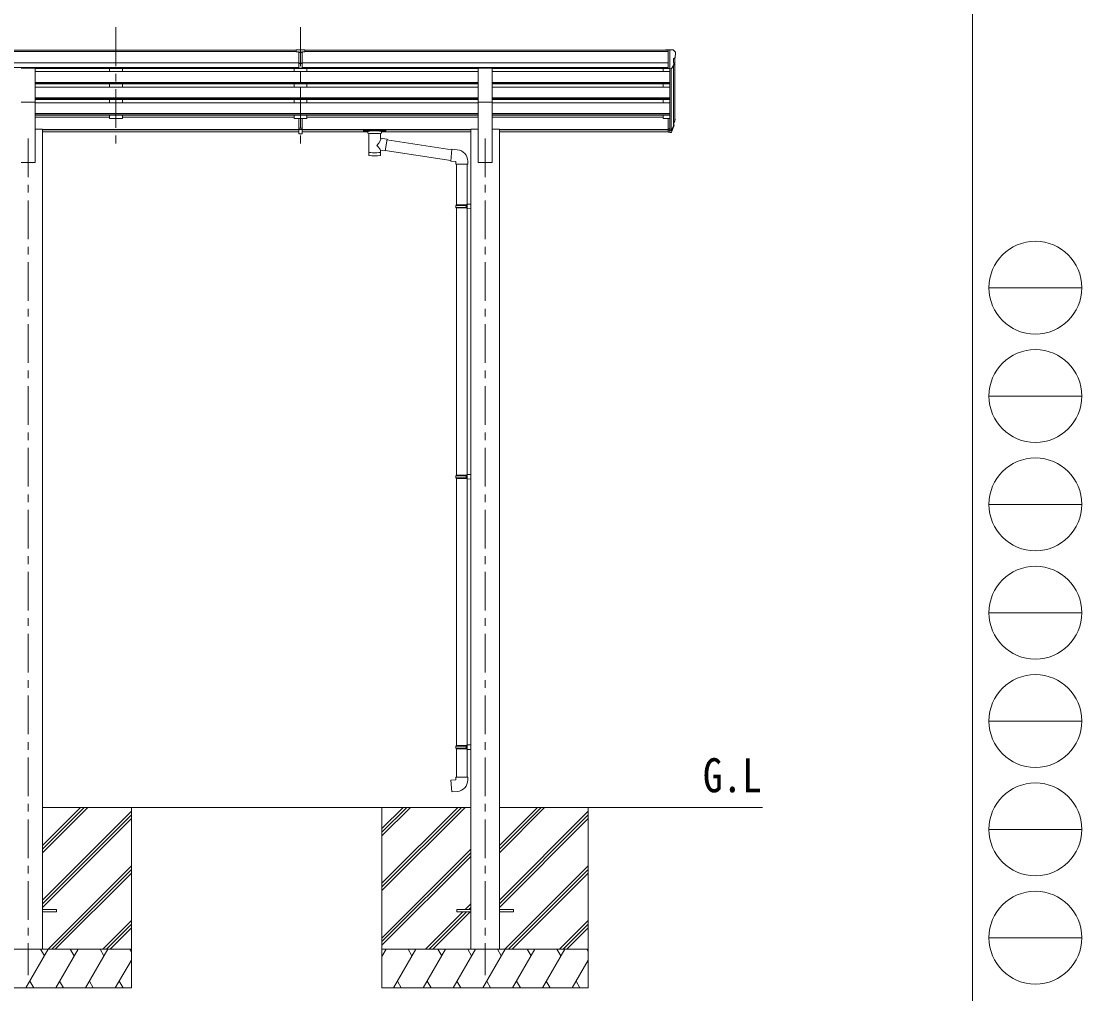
# Model space of a CAD drawing. Units: millimetres at full size, sheet at 1:30; details may follow other scales. Extents: x -8432 to 8432, y -5820 to 5820.
# Drawn here: x 4319 to 8432, y -3787 to -17 of the extents above; entities that cross this region are included whole.
import ezdxf
from ezdxf.enums import TextEntityAlignment as Align

# ---------------------------------------------------------------- set-up
doc = ezdxf.new("R2010")
doc.units = ezdxf.units.MM
doc.header["$LTSCALE"] = 30
doc.linetypes.add('CHAIN1', pattern=[8, 5, -1, 1, -1])
for name, color, linetype, lineweight in [('0-0_0', 7, 'Continuous', 9), ('0-1_本体', 5, 'CHAIN1', 9), ('0-3_ELV2', 4, 'Continuous', 9), ('0-9_OUTLINE', 7, 'Continuous', 9), ('F-0_240', 7, 'Continuous', 9)]:
    doc.layers.add(name, color=color, linetype=linetype, lineweight=lineweight)
doc.layers.add('0-7_SHAPE', color=7, linetype='Continuous')
doc.styles.add('ＭＳ ゴシック', font='')
doc.styles.get('ＭＳ ゴシック').set_extended_font_data('MS Gothic')

msp = doc.modelspace()

# ---------------------------------------------------------------- linework, layer by layer
at = {"layer": '0-0_0'}
for p, q in [((4401.21, -3064.93), (6062.81, -3064.93)), ((4401.21, -3240.56), (4576.85, -3064.93)), ((4401.21, -3226.41), (4562.7, -3064.93)), ((4401.21, -3212.27), (4548.56, -3064.93)), ((4401.21, -3424.4), (4746.01, -3079.61)), ((4746.01, -3064.93), (4746.01, -3764.93)), ((5718.01, -3064.93), (5718.01, -3764.93)), ((5718.01, -3359.1), (6012.19, -3064.93)), ((5718.01, -3373.25), (6026.34, -3064.93)), ((5718.01, -3387.39), (6040.48, -3064.93)), ((5718.01, -3175.26), (5828.35, -3064.93)), ((5718.01, -3161.11), (5814.2, -3064.93)), ((5718.01, -3146.97), (5800.06, -3064.93)), ((6173.21, -3064.93), (7194.01, -3064.93)), ((6173.21, -3240.56), (6348.85, -3064.93)), ((6173.21, -3226.41), (6334.7, -3064.93)), ((6173.21, -3212.27), (6320.56, -3064.93)), ((6173.21, -3424.4), (6518.01, -3079.61)), ((6518.01, -3064.93), (6518.01, -3764.93)), ((4401.21, -3438.54), (4746.01, -3093.75)), ((4401.21, -3452.69), (4746.01, -3107.89)), ((6173.21, -3438.54), (6518.01, -3093.75)), ((6173.21, -3452.69), (6518.01, -3107.89)), ((5718.01, -3571.23), (6062.81, -3226.44)), ((5718.01, -3585.38), (6062.81, -3240.58)), ((5718.01, -3599.52), (6062.81, -3254.72)), ((4422.82, -3614.93), (4746.01, -3291.74)), ((4436.96, -3614.93), (4746.01, -3305.88)), ((4451.11, -3614.93), (4746.01, -3320.02)), ((6194.82, -3614.93), (6518.01, -3291.74)), ((6208.96, -3614.93), (6518.01, -3305.88)), ((6223.11, -3614.93), (6518.01, -3320.02)), ((6040.96, -3460.43), (6062.81, -3438.57)), ((6055.1, -3460.43), (6062.81, -3452.71)), ((5886.46, -3614.93), (6031.96, -3469.43)), ((5900.6, -3614.93), (6046.1, -3469.43)), ((5914.74, -3614.93), (6060.24, -3469.43)), ((4634.96, -3614.93), (4746.01, -3503.87)), ((4649.1, -3614.93), (4746.01, -3518.01)), ((4663.24, -3614.93), (4746.01, -3532.15)), ((6406.96, -3614.93), (6518.01, -3503.87)), ((6421.1, -3614.93), (6518.01, -3518.01)), ((6435.24, -3614.93), (6518.01, -3532.15)), ((4746.01, -3614.93), (3946.01, -3614.93)), ((4337.17, -3764.93), (4423.77, -3614.93)), ((4408.77, -3640.91), (4393.77, -3614.92)), ((4452.64, -3764.93), (4539.24, -3614.93)), ((4524.24, -3640.91), (4509.24, -3614.93)), ((4568.11, -3764.93), (4654.71, -3614.93)), ((4624.71, -3614.93), (4639.71, -3640.91)), ((4740.18, -3614.93), (4746.01, -3625.03)), ((6518.01, -3614.93), (5718.01, -3614.93)), ((5718.01, -3642.43), (5733.89, -3614.93)), ((5762.76, -3764.93), (5849.36, -3614.93)), ((5834.36, -3640.91), (5819.36, -3614.93)), ((5878.23, -3764.93), (5964.83, -3614.93)), ((5949.83, -3640.91), (5934.83, -3614.93)), ((5993.7, -3764.93), (6080.3, -3614.93)), ((6065.3, -3640.91), (6050.3, -3614.93)), ((6109.17, -3764.93), (6195.77, -3614.93)), ((6180.77, -3640.91), (6165.77, -3614.92)), ((6224.64, -3764.93), (6311.24, -3614.93)), ((6296.24, -3640.91), (6281.24, -3614.93)), ((6340.11, -3764.93), (6426.71, -3614.93)), ((6396.71, -3614.93), (6411.71, -3640.91)), ((6512.18, -3614.93), (6518.01, -3625.03)), ((4683.58, -3764.93), (4746.01, -3656.79)), ((6455.58, -3764.93), (6518.01, -3656.79)), ((4352.17, -3738.95), (4367.17, -3764.93)), ((4467.64, -3738.95), (4482.64, -3764.93)), ((4583.11, -3738.95), (4598.11, -3764.93)), ((4698.58, -3738.95), (4713.58, -3764.93)), ((5777.76, -3738.95), (5792.76, -3764.93)), ((5893.23, -3738.95), (5908.23, -3764.93)), ((6008.7, -3738.95), (6023.7, -3764.93)), ((6124.17, -3738.95), (6139.17, -3764.93)), ((6239.64, -3738.95), (6254.64, -3764.93)), ((6355.11, -3738.95), (6370.11, -3764.93)), ((6470.58, -3738.95), (6485.58, -3764.93)), ((3946.01, -3764.93), (4746.01, -3764.93)), ((5718.01, -3764.93), (6518.01, -3764.93))]:
    msp.add_line(p, q, dxfattribs=at)
at = {"layer": '0-1_本体'}
for p, q in [((4686.01, -40.52), (4686.01, -518.04)), ((5402.01, -40.52), (5402.01, -518.04)), ((4346.01, -471.36), (4346.01, -3714.93)), ((6118.01, -471.36), (6118.01, -3714.93))]:
    msp.add_line(p, q, dxfattribs=at)
at = {"layer": '0-3_ELV2'}
for p, q in [((5385.51, -129.65), (396.51, -129.65)), ((5385.51, -134.87), (396.51, -134.87)), ((5385.51, -136.08), (5385.51, -128.24)), ((5385.51, -136.08), (5395.51, -136.08)), ((5402.01, -136.9), (5395.51, -136.5)), ((5395.51, -138.08), (5408.51, -138.08)), ((5408.51, -136.56), (5402.02, -136.88)), ((5408.51, -199.71), (5408.51, -134.43)), ((6827.51, -129.65), (5418.51, -129.65)), ((6827.51, -134.87), (5418.51, -134.87)), ((6827.51, -128.05), (6817.51, -128.13)), ((6817.51, -129.65), (6817.51, -128.13)), ((6827.51, -200.03), (6827.51, -128.05)), ((6846.01, -128.05), (6827.51, -128.05)), ((6834.01, -201.03), (6834.01, -128.05)), ((6846.01, -128.05), (6848.35, -128.19)), ((6848.01, -162.56), (6848.01, -178.84)), ((6853.48, -159.23), (6848.16, -162.3)), ((6849.1, -128.61), (6853.17, -134.42)), ((6854.01, -158.62), (6854.01, -393.29)), ((6856.01, -137.42), (6856.01, -138.05)), ((5395.51, -178.4), (396.51, -178.4)), ((5395.51, -196.25), (396.51, -196.25)), ((4318.51, -198.68), (4373.51, -198.68)), ((4373.51, -330.47), (4373.51, -198.68)), ((5395.51, -199.6), (4373.51, -199.6)), ((4661.01, -199.5), (4661.01, -212.01)), ((4711.01, -199.5), (4711.01, -211.91)), ((5377.01, -199.5), (5377.01, -212.01)), ((5395.51, -179.6), (5402.01, -179.76)), ((5395.51, -198.64), (5402.01, -199.04)), ((5402.01, -179.76), (5408.51, -179.6)), ((5402.01, -199.04), (5408.51, -198.64)), ((6827.51, -178.4), (5408.51, -178.4)), ((6827.51, -196.25), (5408.51, -196.25)), ((6090.51, -199.6), (5408.51, -199.6)), ((5427.01, -199.5), (5427.01, -211.91)), ((6090.51, -330.47), (6090.51, -198.68)), ((6090.51, -198.68), (6145.51, -198.68)), ((6145.51, -330.47), (6145.51, -198.68)), ((6827.51, -199.6), (6145.51, -199.6)), ((6809.01, -199.5), (6809.01, -212.01)), ((6827.51, -200.03), (6834.01, -200.03)), ((6834.01, -201.03), (6839.22, -200.71)), ((6834.01, -201.03), (6834.01, -393.65)), ((6840.01, -200.55), (6840.02, -438.43)), ((6841.64, -199.22), (6850.64, -183.62)), ((6849.04, -186.39), (6849.04, -419.99)), ((4373.51, -212.01), (6090.51, -212.01)), ((5402.01, -212.01), (5402.01, -259.7)), ((6145.51, -212.01), (6834.01, -212.01)), ((4373.51, -253.88), (6090.51, -253.88)), ((4373.51, -255.38), (6090.51, -255.38)), ((4373.51, -259.7), (6090.51, -259.7)), ((4373.51, -272.55), (6090.51, -272.55)), ((4661.01, -259.7), (4661.01, -272.55)), ((4711.01, -259.7), (4711.01, -272.55)), ((5377.01, -259.7), (5377.01, -272.55)), ((5402.01, -272.55), (5402.01, -320.24)), ((5427.01, -259.7), (5427.01, -272.55)), ((6145.51, -253.88), (6834.01, -253.88)), ((6145.51, -255.38), (6834.01, -255.38)), ((6145.51, -259.7), (6834.01, -259.7)), ((6145.51, -272.55), (6834.01, -272.55)), ((6809.01, -259.7), (6809.01, -272.55)), ((4373.51, -314.43), (6090.51, -314.43)), ((4373.51, -315.93), (6090.51, -315.93)), ((4373.51, -320.24), (6090.51, -320.24)), ((4661.01, -320.24), (4661.01, -333)), ((4711.01, -320.24), (4711.01, -333.1)), ((5377.01, -320.24), (5377.01, -333)), ((5427.01, -320.24), (5427.01, -333.1)), ((6145.51, -314.43), (6834.01, -314.43)), ((6145.51, -315.93), (6834.01, -315.93)), ((6145.51, -320.24), (6834.01, -320.24)), ((6809.01, -320.24), (6809.01, -333.1)), ((4318.51, -330.47), (4373.51, -330.47)), ((4373.51, -330.47), (4373.51, -564.93)), ((4373.51, -333.1), (6090.51, -333.1)), ((5402.01, -380.79), (5402.01, -333.1)), ((6090.51, -330.47), (6090.51, -564.93)), ((6090.51, -330.47), (6145.51, -330.47)), ((6145.51, -330.47), (6145.51, -564.93)), ((6145.51, -333.1), (6834.01, -333.1)), ((4373.51, -374.98), (6090.51, -374.98)), ((4373.51, -376.48), (6090.51, -376.48)), ((4373.51, -380.79), (6090.51, -380.79)), ((4373.51, -389.34), (4661.01, -389.34)), ((4661.01, -380.79), (4661.01, -394.28)), ((4711.01, -394.28), (4661.01, -394.28)), ((4711.01, -380.79), (4711.01, -394.28)), ((5377.01, -389.34), (4711.01, -389.34)), ((5377.01, -380.79), (5377.01, -394.28)), ((5427.01, -394.28), (5377.01, -394.28)), ((5395.51, -454.01), (5395.51, -394.28)), ((5408.51, -454.01), (5408.51, -394.28)), ((5427.01, -380.79), (5427.01, -394.28)), ((6090.51, -389.34), (5427.01, -389.34)), ((6145.51, -374.98), (6834.01, -374.98)), ((6145.51, -376.48), (6834.01, -376.48)), ((6145.51, -380.79), (6834.01, -380.79)), ((6809.01, -389.34), (6145.51, -389.34)), ((6809.01, -380.79), (6809.01, -394.28)), ((6809.01, -394.28), (6827.51, -394.28)), ((6827.51, -393.65), (6827.51, -447.68)), ((6827.51, -393.65), (6834.01, -393.65)), ((6834.01, -393.65), (6834.01, -448.42)), ((6852.32, -406.46), (6849.04, -413.53)), ((6852.92, -407.84), (6849.04, -415.79)), ((4401.21, -435.93), (4373.51, -435.93)), ((4401.21, -435.93), (4401.21, -3614.93)), ((4401.21, -436.35), (5395.51, -436.35)), ((4401.21, -437.75), (5395.51, -437.75)), ((5395.51, -445.44), (4401.21, -445.44)), ((5395.51, -431.77), (5408.51, -431.77)), ((5395.51, -437.17), (5408.51, -437.17)), ((5408.51, -436.35), (6062.81, -436.35)), ((5408.51, -437.75), (6062.81, -437.75)), ((5662.51, -445.44), (5408.51, -445.44)), ((6062.81, -445.44), (5716.51, -445.44)), ((6062.81, -435.93), (6062.81, -3614.93)), ((6062.81, -435.93), (6090.51, -435.93)), ((6173.21, -435.93), (6145.51, -435.93)), ((6173.21, -435.93), (6173.21, -3614.93)), ((6173.21, -436.35), (6827.51, -436.35)), ((6173.21, -437.75), (6827.51, -437.75)), ((6827.51, -445.44), (6173.21, -445.44)), ((6827.51, -433.78), (6834.01, -433.78)), ((6827.51, -438.66), (6834.01, -438.66)), ((6827.51, -447.68), (6834.01, -447.68)), ((6834.01, -438.68), (6839.15, -438.68)), ((6834.01, -440.49), (6838.86, -440.49)), ((6834.01, -448.42), (6838.86, -448.42)), ((6840.45, -438), (6848.2, -422.6)), ((6849.65, -422.96), (6841.46, -439.13)), ((6850.27, -423.52), (6841.46, -447.07)), ((6850.61, -419.11), (6850.27, -423.52)), ((5395.51, -452.94), (5402.01, -453.34)), ((5402.01, -453.34), (5408.51, -452.94)), ((4318.51, -564.93), (4373.51, -564.93)), ((6090.51, -564.93), (6145.51, -564.93)), ((4401.21, -3460.43), (4456.01, -3460.43)), ((4401.21, -3469.43), (4456.01, -3469.43)), ((4456.01, -3460.43), (4456.01, -3469.43)), ((6008.01, -3460.43), (6062.81, -3460.43)), ((6173.21, -3460.43), (6228.01, -3460.43)), ((6173.21, -3469.43), (6228.01, -3469.43)), ((6228.01, -3460.43), (6228.01, -3469.43))]:
    msp.add_line(p, q, dxfattribs=at)
for points in [[(5385.51, -128.24), (5403.51, -128.08), (5418.51, -128.21)], [(5408.51, -199.71), (5402.01, -200.1), (5395.51, -199.71), (5395.51, -134.37)], [(5408.51, -136.04), (5418.51, -135.95), (5418.51, -128.21)], [(5408.51, -180.7), (5405.26, -180.78), (5402.01, -180.86), (5398.77, -180.78), (5395.51, -180.7)], [(5408.51, -454.01), (5402.01, -454.41), (5395.51, -454.01)], [(6008.01, -3460.43), (6008.01, -3469.43), (6062.81, -3469.43)]]:
    msp.add_lwpolyline(points, dxfattribs=at)
for centre, radius, start, end in [((6848.31, -162.56), 0.3, 120, 180), ((6848.29, -129.19), 1, 35, 86.5), ((6853.01, -137.42), 3, 0, 87), ((6849.11, -154.86), 6.18, 315.00103, 354.2965), ((6654.01, -138.05), 202, 355.05096, 0), ((6839.04, -197.72), 3, 273.5, 330), ((6848.31, -178.84), 0.3, 180, 265.2833), ((6848.04, -182.12), 3, 330, 85.2833), ((6823.43, -396.97), 30.41, 341.80266, 352.8448), ((6824.83, -398.72), 29.53, 342.01856, 353.49194)]:
    msp.add_arc(centre, radius, start, end, dxfattribs=at)
for centre, major_axis, ratio, start_param, end_param in [((5426.59, -138.39), (24.57, -1.51), 0.121868, 3.1422238, 3.1491027), ((6766.15, -392.48), (-87.93, 4.42), 0.541684, 3.060334, 3.2172517), ((6765.36, -399.16), (89.06, 1.43), 0.57596, 6.1985533, 6.3701348), ((6838.86, -437.78), (3, 0), 0.90356, 4.712389, 5.7595865), ((6838.86, -445.71), (-3, 0), 0.90356, 1.5707963, 2.6179939), ((6839.15, -437.33), (1.5, 0), 0.90356, 4.712389, 5.7595865), ((6764.1, -399.06), (88.05, 0), 0.90356, 5.9828017, 6.0168888), ((6849.3, -419.11), (-1.3, 0), 0.90356, 2.9359903, 4.9130961), ((6763.38, -402.92), (89.07, 0), 0.90356, 6.0316505, 6.077583)]:
    msp.add_ellipse(centre, major_axis=major_axis, ratio=ratio, start_param=start_param, end_param=end_param, dxfattribs=at)
at = {"layer": '0-9_OUTLINE'}
for p, q in [((5646.01, -438.53), (5646.01, -444.28)), ((5648.01, -437.86), (5731.01, -437.86)), ((5648.01, -440.04), (5731.01, -440.04)), ((5648.01, -444.95), (5662.51, -444.95)), ((5662.51, -450.59), (5662.51, -444.05)), ((5666.61, -451.51), (5666.6, -536.95)), ((5712.41, -470.26), (5712.41, -451.51)), ((5716.51, -450.59), (5716.51, -444.05)), ((5716.51, -444.95), (5731.01, -444.95)), ((5733.01, -438.53), (5733.01, -444.28)), ((5737.63, -474.16), (5712.41, -470.25)), ((5737.63, -474.16), (5730.61, -519.42)), ((5988.62, -515.16), (5737.32, -476.18)), ((5712.43, -536.95), (5712.41, -516.29)), ((5712.41, -516.6), (5730.61, -519.42)), ((5984.95, -557.1), (5730.88, -517.68)), ((6009.63, -515.04), (5988.79, -513.22)), ((6004.7, -570.79), (6050.7, -570.79)), ((6006.81, -570.79), (6006.81, -728.99)), ((6048.81, -570.79), (6048.81, -726.44)), ((6050.7, -570.79), (6050.7, -559.87)), ((6004.81, -730.99), (6005.81, -728.99)), ((6004.81, -730.99), (6048.81, -730.99)), ((6004.81, -730.99), (6004.81, -738.99)), ((6004.81, -738.99), (6048.81, -738.99)), ((6004.81, -738.99), (6005.81, -740.99)), ((6005.81, -728.99), (6048.81, -728.99)), ((6044.34, -730.99), (6043.91, -728.99)), ((6046.81, -726.49), (6062.81, -726.02)), ((6046.81, -728.49), (6046.81, -726.49)), ((6046.81, -728.49), (6048.81, -728.49)), ((6062.81, -726.02), (6062.81, -743.96)), ((6005.81, -740.99), (6048.81, -740.99)), ((6006.81, -740.99), (6006.81, -1777.18)), ((6046.81, -743.49), (6046.81, -741.49)), ((6046.81, -743.49), (6062.81, -743.96)), ((6048.81, -743.55), (6048.81, -1774.62)), ((6004.81, -1779.18), (6005.81, -1777.18)), ((6004.81, -1779.18), (6048.81, -1779.18)), ((6004.81, -1779.18), (6004.81, -1787.18)), ((6004.81, -1787.18), (6048.81, -1787.18)), ((6004.81, -1787.18), (6005.81, -1789.18)), ((6005.81, -1777.18), (6048.81, -1777.18)), ((6005.81, -1789.18), (6048.81, -1789.18)), ((6006.81, -1789.18), (6006.81, -2825.37)), ((6044.34, -1779.18), (6043.91, -1777.18)), ((6046.81, -1774.68), (6062.81, -1774.21)), ((6046.81, -1776.68), (6046.81, -1774.68)), ((6046.81, -1776.68), (6048.81, -1776.68)), ((6046.81, -1791.68), (6046.81, -1789.68)), ((6046.81, -1791.68), (6062.81, -1792.15)), ((6048.81, -1791.74), (6048.81, -2822.81)), ((6062.81, -1774.21), (6062.81, -1792.15)), ((6004.81, -2827.37), (6005.81, -2825.37)), ((6004.81, -2827.37), (6048.81, -2827.37)), ((6004.81, -2827.37), (6004.81, -2835.37)), ((6004.81, -2835.37), (6048.81, -2835.37)), ((6004.81, -2835.37), (6005.81, -2837.37)), ((6005.81, -2825.37), (6048.81, -2825.37)), ((6005.81, -2837.37), (6048.81, -2837.37)), ((6006.81, -2837.37), (6006.81, -2947.37)), ((6044.34, -2827.37), (6043.91, -2825.37)), ((6046.81, -2822.87), (6062.81, -2822.4)), ((6046.81, -2824.87), (6046.81, -2822.87)), ((6046.81, -2824.87), (6048.81, -2824.87)), ((6046.81, -2839.87), (6046.81, -2837.87)), ((6062.81, -2822.4), (6062.81, -2840.34)), ((6046.81, -2839.87), (6062.81, -2840.34)), ((6048.81, -2839.93), (6048.81, -2947.37)), ((6004.81, -2947.37), (6050.81, -2947.37)), ((6004.81, -2957.37), (6004.81, -2947.37)), ((6050.81, -2947.37), (6050.81, -2958.29))]:
    msp.add_line(p, q, dxfattribs=at)
for points in [[(5646.01, -438.53), (5646.05, -438.33), (5646.14, -438.19), (5646.23, -438.1), (5646.33, -438.04), (5646.46, -437.99), (5646.75, -437.93), (5647.24, -437.89), (5647.78, -437.86), (5648.01, -437.86)], [(5646.01, -444.28), (5646.05, -444.48), (5646.14, -444.62), (5646.23, -444.71), (5646.33, -444.77), (5646.46, -444.82), (5646.75, -444.88), (5647.24, -444.93), (5647.78, -444.95), (5648.01, -444.95)], [(5731.01, -437.86), (5731.37, -437.87), (5731.9, -437.89), (5732.35, -437.94), (5732.65, -438.02), (5732.82, -438.12), (5732.94, -438.26), (5733.01, -438.44), (5733.01, -438.53)], [(5731.01, -444.95), (5731.37, -444.94), (5731.9, -444.92), (5732.35, -444.87), (5732.65, -444.79), (5732.82, -444.69), (5732.94, -444.55), (5733.01, -444.37), (5733.01, -444.28)], [(5988.79, -513.22), (5984.78, -559.04), (6004.7, -560.79), (6004.7, -570.79)], [(6044.34, -730.99), (6044.34, -738.99), (6043.91, -740.99)], [(6046.81, -741.49), (6048.81, -741.49), (6048.81, -728.49)], [(6044.34, -1779.18), (6044.34, -1787.18), (6043.91, -1789.18)], [(6046.81, -1789.68), (6048.81, -1789.68), (6048.81, -1776.68)], [(6044.34, -2827.37), (6044.34, -2835.37), (6043.91, -2837.37)], [(6046.81, -2837.87), (6048.81, -2837.87), (6048.81, -2824.87)], [(6009.74, -3003.11), (5988.9, -3004.94), (5984.89, -2959.11), (6004.81, -2957.37)]]:
    msp.add_lwpolyline(points, dxfattribs=at)
for centre, start, end in [((6005.7, -559.87), 0, 85), ((6005.81, -2958.29), 275, 0)]:
    msp.add_arc(centre, 45, start, end, dxfattribs=at)
for centre, major_axis, ratio, start_param, end_param in [((5648.01, -440.26), (2, 0), 0.109601, 3.1415927, 4.712389), ((5689.51, -450.51), (27.06, 0), 0.069685, 3.1415927, 6.2831853), ((5689.51, -444.05), (27, 0), 0.070066, 6.2831853, 9.424778), ((5700.51, -448.03), (16, 0), 0.361356, 6.2636979, 6.2831853), ((5731.01, -440.26), (2, 0), 0.109601, 4.712389, 6.2831853), ((5689.51, -496.79), (-22.81, -26.62), 0.234429, 1.6855472, 3.1268519), ((5689.51, -524.51), (22.91, 0), 0.122865, 3.1415927, 6.2831853), ((5692.07, -494.15), (20.32, -22.25), 0.045535, 0.0389954, 1.3075346), ((5689.51, -536.95), (22.92, 0), 0.101955, 3.1415499, 6.2833984)]:
    msp.add_ellipse(centre, major_axis=major_axis, ratio=ratio, start_param=start_param, end_param=end_param, dxfattribs=at)
at = {"layer": 'F-0_240', "color": 5}
msp.add_line((8007.94, 5820), (8007.94, -5820), dxfattribs=at)
at = {"layer": 'F-0_240', "color": 4}
for p, q in [((8072.06, -1050), (8432.06, -1050)), ((8072.06, -1470), (8432.06, -1470)), ((8072.06, -1890), (8432.06, -1890)), ((8072.06, -2310), (8432.06, -2310)), ((8072.06, -2730), (8432.06, -2730)), ((8072.06, -3150), (8432.06, -3150)), ((8072.06, -3570), (8432.06, -3570))]:
    msp.add_line(p, q, dxfattribs=at)
for centre in [(8252.05, -1050), (8252.05, -1470), (8252.05, -1890), (8252.05, -2310), (8252.05, -2730), (8252.05, -3150), (8252.05, -3570)]:
    msp.add_circle(centre, 180, dxfattribs=at)

# ---------------------------------------------------------------- texts
at = {"layer": '0-7_SHAPE', "style": 'ＭＳ ゴシック', "width": 0.85}
msp.add_text('G.L', height=132, dxfattribs=at).set_placement((6962.4, -3045.74), align=Align.BOTTOM_LEFT)

doc.saveas('drawing.dxf')
